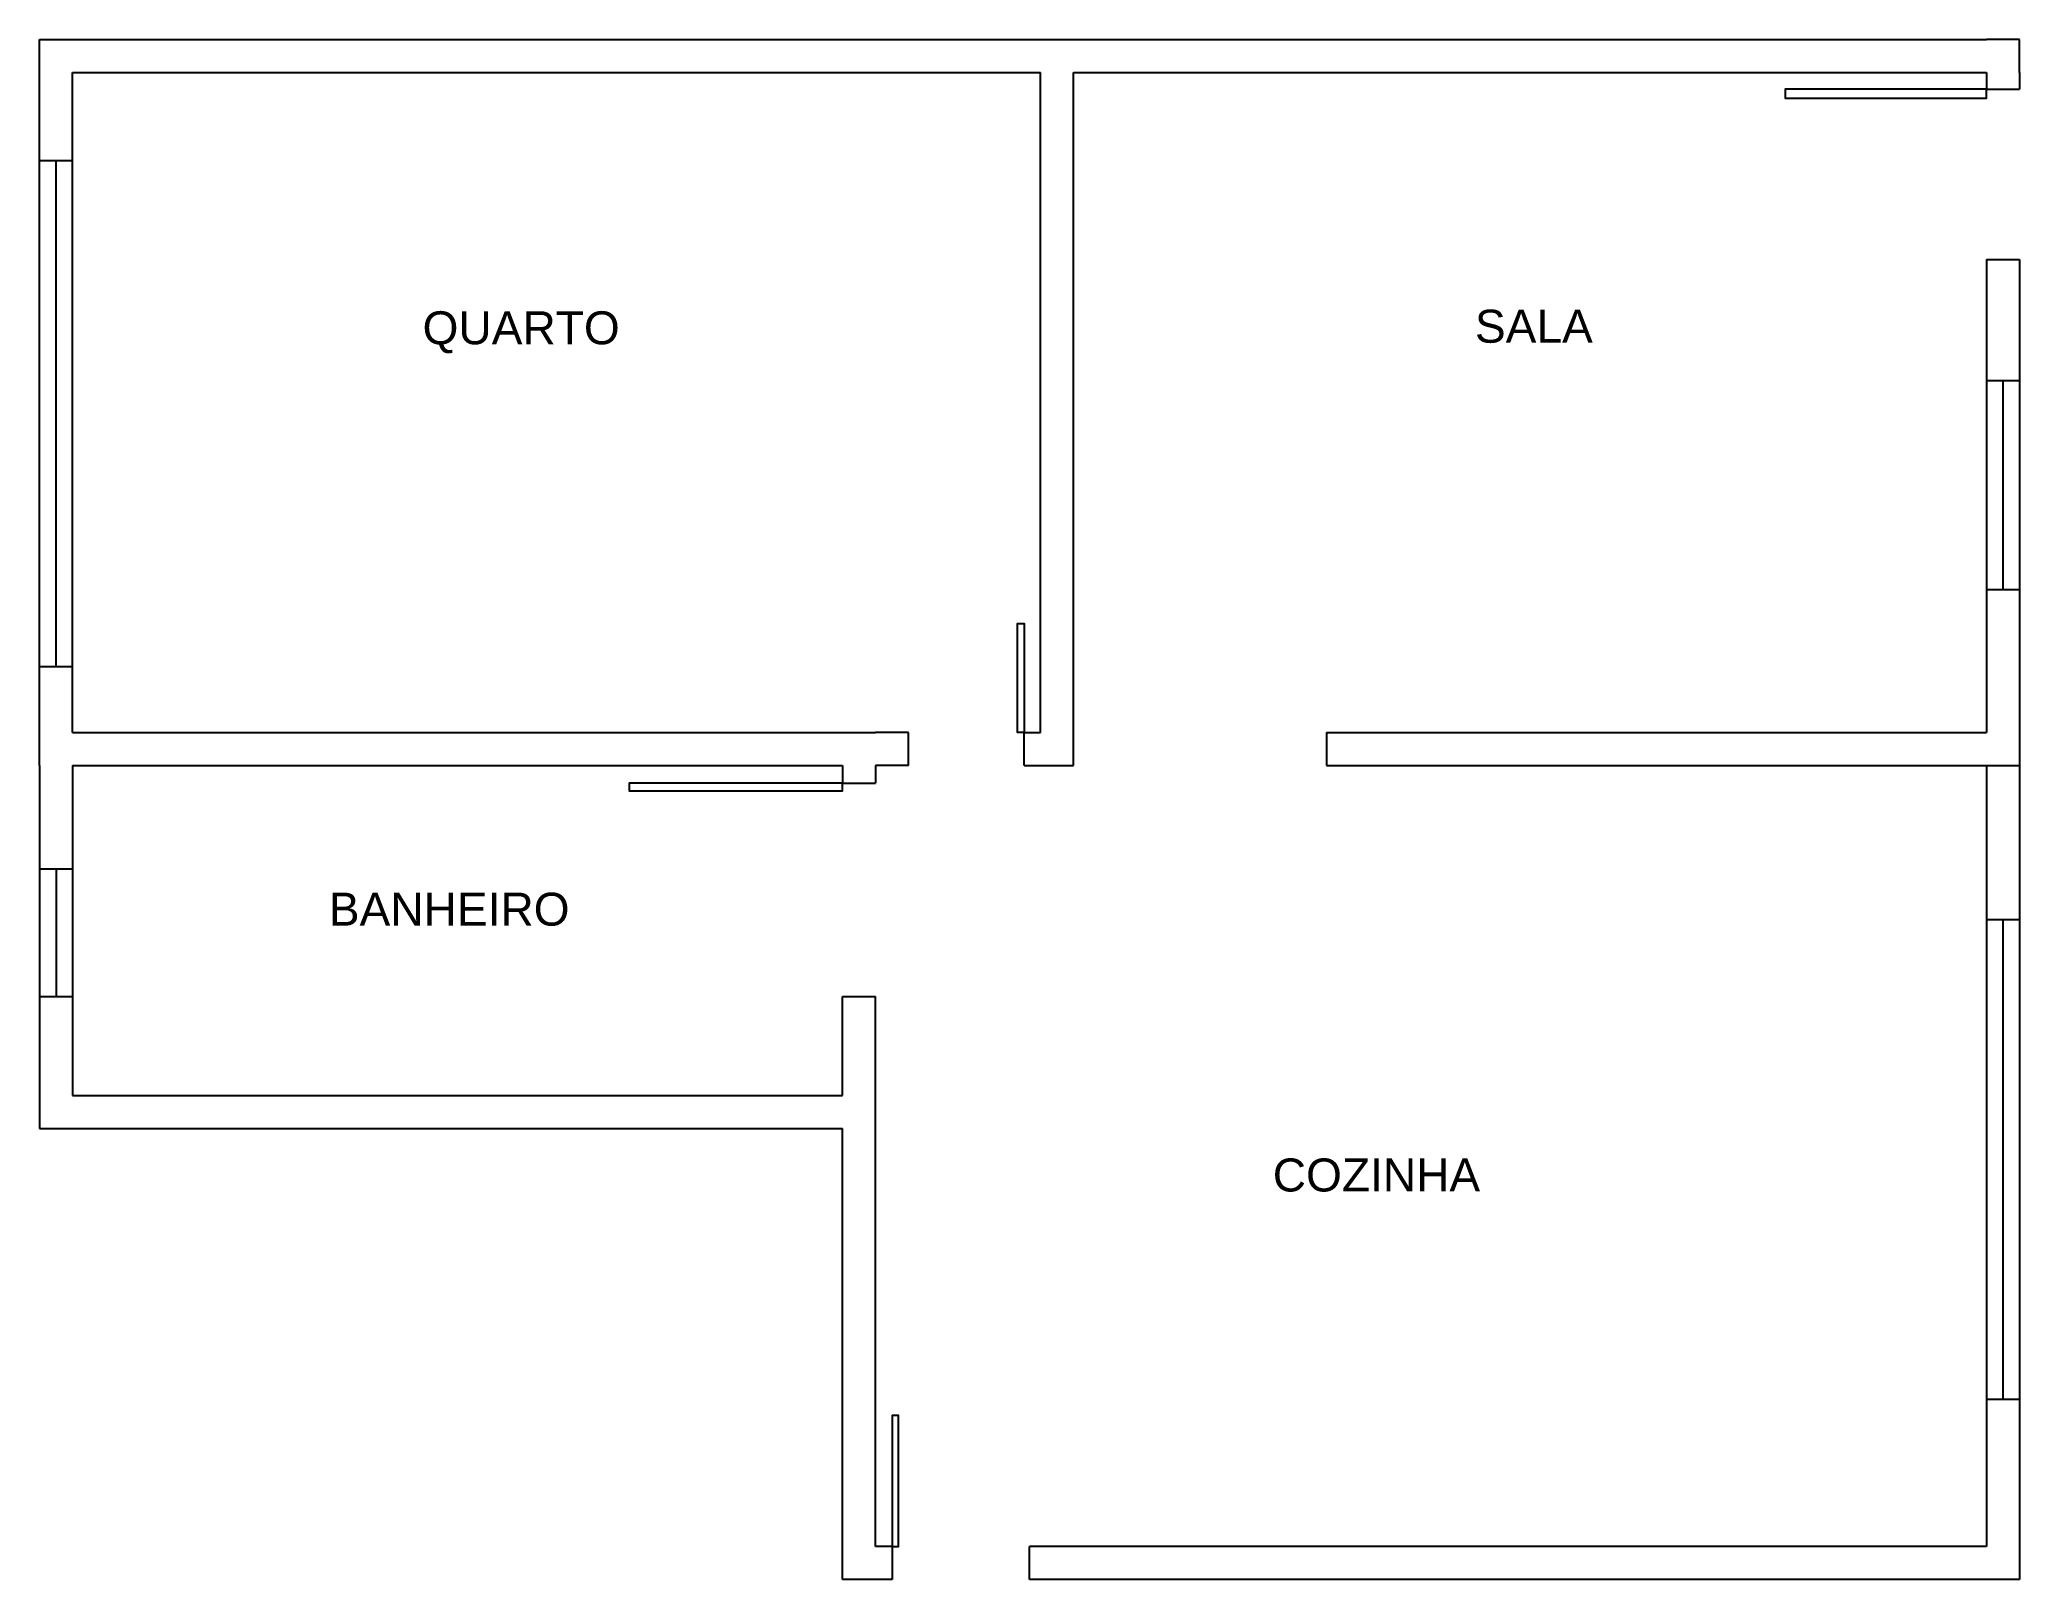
# Model space of a CAD drawing. Header units: centimetres. Extents: x 351 to 1251, y 553 to 1253.
import ezdxf

# ---------------------------------------------------------------- set-up
doc = ezdxf.new("R2010")
doc.units = ezdxf.units.CM
doc.styles.get("Standard").update_dxf_attribs({"font": 'arial.ttf'})

msp = doc.modelspace()

# ---------------------------------------------------------------- linework, layer by layer
for p, q in [((350.62, 1253.14), (1235.62, 1253.14)), ((350.62, 923.14), (350.62, 1253.14)), ((1250.62, 1253.14), (1235.62, 1253.14)), ((1250.62, 1238.14), (1250.62, 1253.14)), ((1250.62, 1253.14), (1250.62, 1253.14)), ((365.62, 1238.14), (805.62, 1238.14)), ((365.62, 938.14), (365.62, 1238.14)), ((805.62, 938.14), (805.62, 1238.14)), ((820.62, 938.14), (820.62, 1238.14)), ((820.62, 1238.14), (1235.62, 1238.14)), ((1235.62, 1238.14), (1235.62, 1230.64)), ((1250.62, 1238.14), (1250.62, 1230.64)), ((1235.62, 1230.64), (1250.62, 1230.64)), ((350.62, 1198.14), (365.62, 1198.14)), ((358.12, 968.14), (358.12, 1198.14)), ((1235.62, 1153.14), (1235.62, 938.14)), ((1235.62, 1153.14), (1250.62, 1153.14)), ((1250.62, 1153.14), (1250.62, 553.14)), ((1235.62, 1098.14), (1250.62, 1098.14)), ((1243.12, 1098.14), (1243.12, 1003.14)), ((1235.62, 1003.14), (1250.62, 1003.14)), ((350.62, 968.14), (365.62, 968.14)), ((365.62, 938.14), (730.62, 938.14)), ((745.62, 938.14), (730.62, 938.14)), ((745.62, 923.14), (745.62, 938.14)), ((798.12, 923.14), (798.12, 938.14)), ((798.12, 938.14), (805.62, 938.14)), ((820.62, 923.14), (820.62, 938.14)), ((935.62, 938.14), (935.62, 923.14)), ((935.62, 938.14), (1235.62, 938.14)), ((350.62, 923.14), (350.62, 758.14)), ((365.62, 923.14), (715.62, 923.14)), ((365.62, 923.14), (365.62, 773.14)), ((715.62, 923.14), (715.62, 915.14)), ((730.62, 923.14), (730.62, 915.14)), ((745.62, 923.14), (730.62, 923.14)), ((798.12, 923.14), (820.62, 923.14)), ((935.62, 923.14), (1250.62, 923.14)), ((1235.62, 923.14), (1235.62, 568.14)), ((715.62, 915.14), (730.62, 915.14)), ((350.62, 876.14), (365.62, 876.14)), ((358.12, 876.14), (358.12, 818.14)), ((1235.62, 853.14), (1250.62, 853.14)), ((1243.12, 853.14), (1243.12, 635.14)), ((350.62, 818.14), (365.62, 818.14)), ((715.62, 818.14), (730.62, 818.14)), ((715.62, 773.14), (715.62, 818.14)), ((730.62, 568.14), (730.62, 818.14)), ((365.62, 773.14), (715.62, 773.14)), ((350.62, 758.14), (715.62, 758.14)), ((715.62, 553.14), (715.62, 758.14)), ((1235.62, 635.14), (1250.62, 635.14)), ((738.12, 568.14), (730.62, 568.14)), ((738.12, 568.14), (738.12, 553.14)), ((1235.62, 568.14), (800.62, 568.14)), ((800.62, 553.14), (800.62, 568.14)), ((738.12, 553.14), (715.62, 553.14)), ((1250.62, 553.14), (800.62, 553.14))]:
    msp.add_line(p, q)
for points in [[(1235.62, 1230.64), (1144.14, 1230.64), (1144.14, 1226.53), (1235.62, 1226.53)], [(798.12, 938.14), (795.12, 938.14), (795.12, 987.64), (798.12, 987.64)], [(715.62, 915.14), (618.62, 915.14), (618.62, 911.56), (715.62, 911.56)], [(738.12, 568.14), (741.12, 568.14), (741.12, 627.64), (738.18, 627.64)]]:
    msp.add_lwpolyline(points, close=True)

# ---------------------------------------------------------------- texts
at = {"char_height": 15, "attachment_point": 1}
for s, width, insert in [('QUARTO', 180.825, (524.72, 1129.62)), ('SALA', 121.1904, (1003.11, 1130.34)), ('BANHEIRO', 76.8612, (482.1, 865.33)), ('COZINHA', 118.4975, (911.2, 744.49))]:
    msp.add_mtext_dynamic_manual_height_columns(s, width=width, gutter_width=12.5, heights=[0], dxfattribs=dict(at, insert=insert))

doc.saveas('drawing.dxf')
